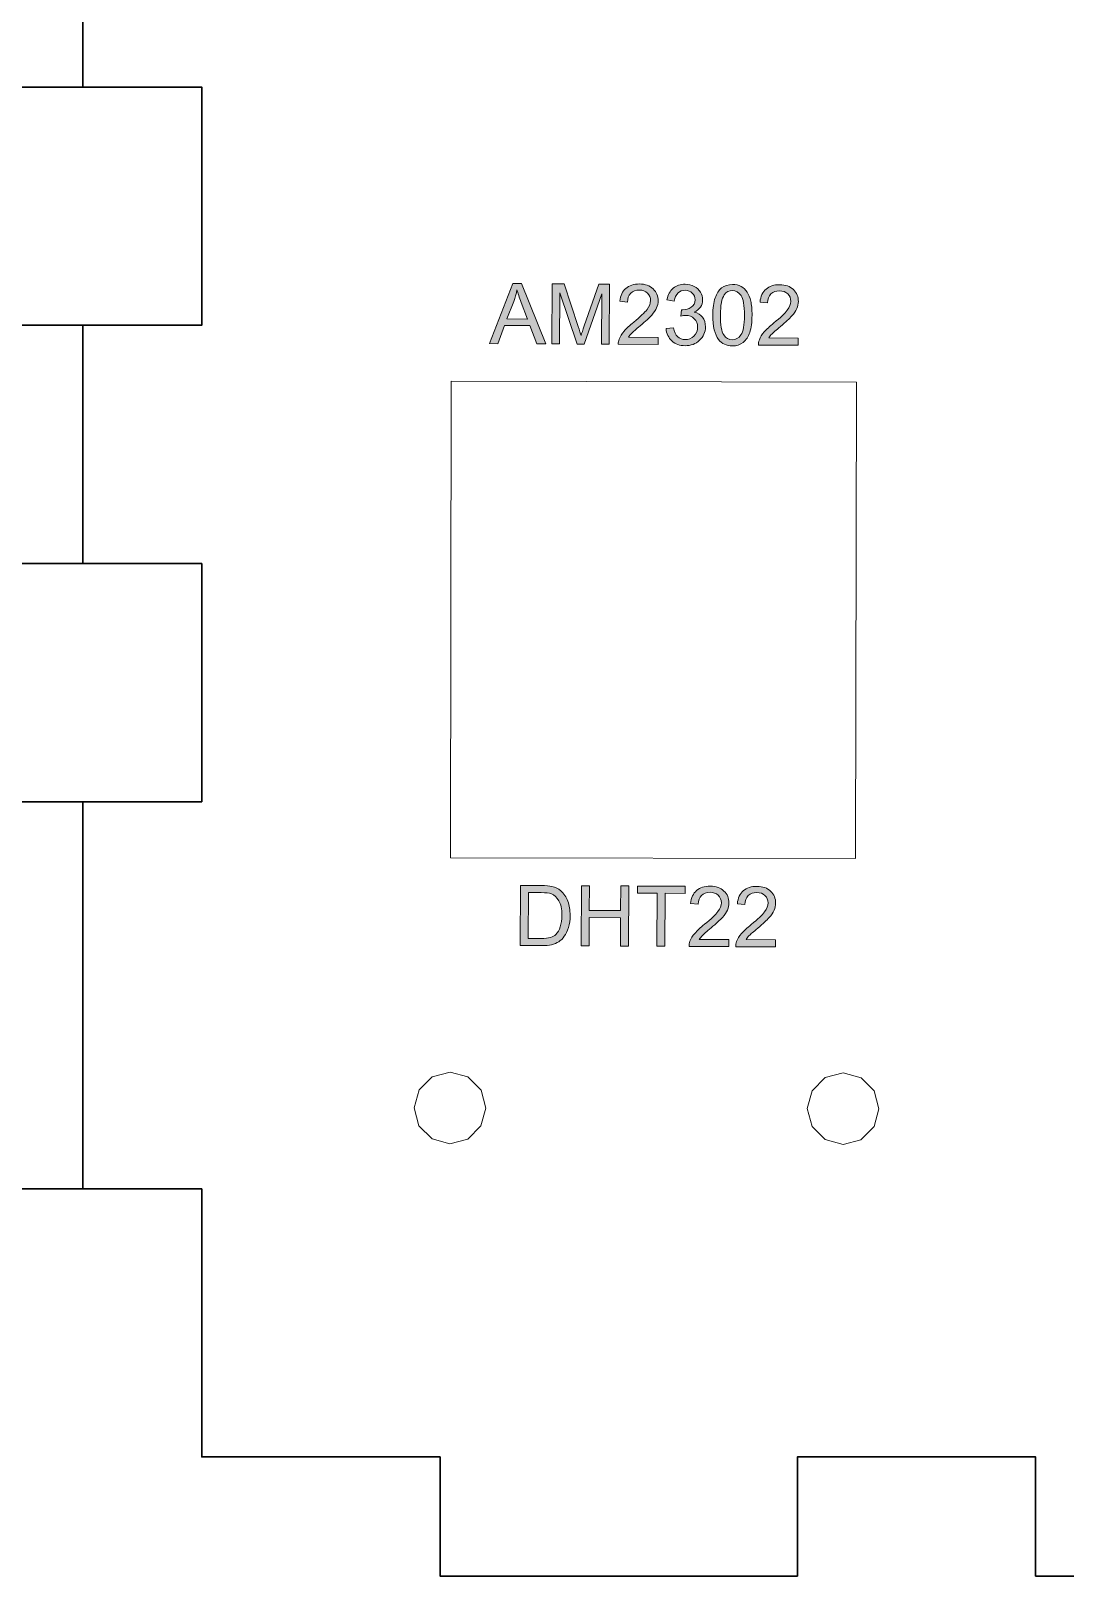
# Model space of a CAD drawing. Header units: inches. Extents: x -69 to 366, y -28 to 237.
# Drawn here: x 38.7 to 82.1, y -27.5 to 37.3 of the extents above; entities that cross this region are included whole.
import ezdxf

# ---------------------------------------------------------------- set-up
doc = ezdxf.new("R2010")
doc.units = ezdxf.units.IN
doc.header["$MEASUREMENT"] = 0
for name, color, linetype in [('Corte Exterior', 1, 'Continuous'), ('Corte Interior', 3, 'Continuous'), ('Graba Vector', 6, 'Continuous')]:
    doc.layers.add(name, color=color, linetype=linetype)

msp = doc.modelspace()

# ---------------------------------------------------------------- hatches: boundary and pattern name
at = {"layer": 'Graba Vector', "true_color": 0x575756}
h = msp.add_hatch(color=251, dxfattribs=at)
h.dxf.hatch_style = 2
h.paths.add_polyline_path([(57.918, 24.184), (58.9, 26.704), (59.261, 26.702), (60.281, 24.171), (59.901, 24.174), (59.61, 24.94), (58.554, 24.945), (58.273, 24.181)])
edge = h.paths.add_edge_path()
edge.add_spline(control_points=[(58.652, 25.217), (58.652, 25.217), (59.508, 25.213), (59.508, 25.213), (59.508, 25.213), (59.248, 25.913), (59.248, 25.913), (59.169, 26.126), (59.11, 26.301), (59.072, 26.438), (59.039, 26.276), (58.993, 26.115), (58.933, 25.956), (58.933, 25.956), (58.652, 25.217), (58.652, 25.217)], knot_values=[0, 0, 0, 0, 1, 1, 1, 2, 2, 2, 3, 3, 3, 4, 4, 4, 5, 5, 5, 5], degree=3, periodic=1)
h = msp.add_hatch(color=251, dxfattribs=at)
h.dxf.hatch_style = 2
edge = h.paths.add_edge_path()
edge.add_spline(control_points=[(60.538, 24.17), (60.538, 24.17), (60.551, 26.695), (60.551, 26.695), (60.551, 26.695), (61.054, 26.692), (61.054, 26.692), (61.054, 26.692), (61.642, 24.901), (61.642, 24.901), (61.697, 24.734), (61.736, 24.61), (61.761, 24.527), (61.791, 24.619), (61.836, 24.753), (61.897, 24.93), (61.897, 24.93), (62.511, 26.685), (62.511, 26.685), (62.511, 26.685), (62.961, 26.682), (62.961, 26.682), (62.961, 26.682), (62.948, 24.157), (62.948, 24.157), (62.948, 24.157), (62.626, 24.159), (62.626, 24.159), (62.626, 24.159), (62.637, 26.272), (62.637, 26.272), (62.637, 26.272), (61.892, 24.163), (61.892, 24.163), (61.892, 24.163), (61.591, 24.165), (61.591, 24.165), (61.591, 24.165), (60.872, 26.318), (60.872, 26.318), (60.872, 26.318), (60.86, 24.168), (60.86, 24.168), (60.86, 24.168), (60.538, 24.17), (60.538, 24.17)], knot_values=[0, 0, 0, 0, 1, 1, 1, 2, 2, 2, 3, 3, 3, 4, 4, 4, 5, 5, 5, 6, 6, 6, 7, 7, 7, 8, 8, 8, 9, 9, 9, 10, 10, 10, 11, 11, 11, 12, 12, 12, 13, 13, 13, 14, 14, 14, 15, 15, 15, 15], degree=3, periodic=1)
h = msp.add_hatch(color=251, dxfattribs=at)
h.dxf.hatch_style = 2
edge = h.paths.add_edge_path()
edge.add_spline(control_points=[(64.992, 24.445), (64.992, 24.445), (64.991, 24.146), (64.991, 24.146), (64.991, 24.146), (63.322, 24.155), (63.322, 24.155), (63.319, 24.23), (63.332, 24.302), (63.359, 24.37), (63.402, 24.484), (63.47, 24.596), (63.565, 24.705), (63.659, 24.815), (63.794, 24.941), (63.972, 25.085), (64.248, 25.309), (64.434, 25.487), (64.531, 25.617), (64.629, 25.749), (64.678, 25.873), (64.678, 25.99), (64.679, 26.113), (64.636, 26.217), (64.548, 26.301), (64.46, 26.386), (64.346, 26.429), (64.206, 26.43), (64.056, 26.43), (63.936, 26.386), (63.846, 26.297), (63.756, 26.208), (63.71, 26.084), (63.708, 25.926), (63.708, 25.926), (63.389, 25.961), (63.389, 25.961), (63.412, 26.198), (63.495, 26.379), (63.639, 26.502), (63.782, 26.626), (63.973, 26.688), (64.213, 26.686), (64.455, 26.685), (64.647, 26.616), (64.787, 26.482), (64.928, 26.347), (64.998, 26.18), (64.997, 25.981), (64.996, 25.88), (64.975, 25.781), (64.933, 25.683), (64.891, 25.586), (64.823, 25.484), (64.726, 25.376), (64.629, 25.269), (64.469, 25.121), (64.246, 24.934), (64.058, 24.779), (63.939, 24.674), (63.886, 24.618), (63.832, 24.564), (63.789, 24.508), (63.754, 24.451), (63.754, 24.451), (64.992, 24.445), (64.992, 24.445)], knot_values=[0, 0, 0, 0, 1, 1, 1, 2, 2, 2, 3, 3, 3, 4, 4, 4, 5, 5, 5, 6, 6, 6, 7, 7, 7, 8, 8, 8, 9, 9, 9, 10, 10, 10, 11, 11, 11, 12, 12, 12, 13, 13, 13, 14, 14, 14, 15, 15, 15, 16, 16, 16, 17, 17, 17, 18, 18, 18, 19, 19, 19, 20, 20, 20, 21, 21, 21, 22, 22, 22, 22], degree=3, periodic=1)
h = msp.add_hatch(color=251, dxfattribs=at)
h.dxf.hatch_style = 2
edge = h.paths.add_edge_path()
edge.add_spline(control_points=[(65.328, 24.812), (65.328, 24.812), (65.638, 24.851), (65.638, 24.851), (65.673, 24.675), (65.733, 24.548), (65.818, 24.471), (65.903, 24.392), (66.007, 24.353), (66.13, 24.353), (66.276, 24.352), (66.399, 24.402), (66.501, 24.502), (66.601, 24.602), (66.653, 24.728), (66.653, 24.877), (66.654, 25.019), (66.608, 25.136), (66.515, 25.23), (66.423, 25.323), (66.305, 25.37), (66.161, 25.37), (66.102, 25.37), (66.029, 25.36), (65.943, 25.337), (65.943, 25.337), (65.978, 25.608), (65.978, 25.608), (65.999, 25.606), (66.015, 25.605), (66.028, 25.605), (66.161, 25.604), (66.28, 25.638), (66.386, 25.707), (66.491, 25.775), (66.545, 25.881), (66.545, 26.024), (66.546, 26.138), (66.509, 26.232), (66.432, 26.307), (66.355, 26.382), (66.256, 26.42), (66.134, 26.421), (66.014, 26.421), (65.913, 26.384), (65.832, 26.309), (65.751, 26.233), (65.699, 26.12), (65.676, 25.968), (65.676, 25.968), (65.366, 26.025), (65.366, 26.025), (65.405, 26.233), (65.492, 26.393), (65.627, 26.507), (65.762, 26.62), (65.929, 26.677), (66.129, 26.676), (66.267, 26.675), (66.393, 26.644), (66.509, 26.585), (66.625, 26.525), (66.713, 26.444), (66.774, 26.342), (66.835, 26.24), (66.865, 26.131), (66.864, 26.016), (66.864, 25.906), (66.834, 25.808), (66.775, 25.718), (66.716, 25.629), (66.629, 25.558), (66.514, 25.506), (66.663, 25.47), (66.778, 25.398), (66.861, 25.289), (66.943, 25.181), (66.983, 25.045), (66.983, 24.882), (66.982, 24.661), (66.9, 24.475), (66.739, 24.322), (66.577, 24.169), (66.373, 24.094), (66.128, 24.095), (65.906, 24.096), (65.723, 24.163), (65.577, 24.296), (65.43, 24.43), (65.348, 24.601), (65.328, 24.812)], knot_values=[0, 0, 0, 0, 1, 1, 1, 2, 2, 2, 3, 3, 3, 4, 4, 4, 5, 5, 5, 6, 6, 6, 7, 7, 7, 8, 8, 8, 9, 9, 9, 10, 10, 10, 11, 11, 11, 12, 12, 12, 13, 13, 13, 14, 14, 14, 15, 15, 15, 16, 16, 16, 17, 17, 17, 18, 18, 18, 19, 19, 19, 20, 20, 20, 21, 21, 21, 22, 22, 22, 23, 23, 23, 24, 24, 24, 25, 25, 25, 26, 26, 26, 27, 27, 27, 28, 28, 28, 29, 29, 29, 30, 30, 30, 30], degree=3, periodic=1)
h = msp.add_hatch(color=251, dxfattribs=at)
h.dxf.hatch_style = 2
edge = h.paths.add_edge_path()
edge.add_spline(control_points=[(67.292, 25.38), (67.293, 25.678), (67.325, 25.918), (67.387, 26.1), (67.45, 26.282), (67.542, 26.422), (67.663, 26.52), (67.785, 26.618), (67.938, 26.666), (68.122, 26.666), (68.257, 26.665), (68.376, 26.637), (68.478, 26.582), (68.579, 26.528), (68.664, 26.448), (68.729, 26.345), (68.795, 26.242), (68.847, 26.117), (68.884, 25.969), (68.922, 25.821), (68.939, 25.622), (68.938, 25.372), (68.937, 25.076), (68.904, 24.836), (68.843, 24.655), (68.781, 24.474), (68.689, 24.333), (68.568, 24.235), (68.446, 24.136), (68.292, 24.087), (68.107, 24.088), (67.864, 24.089), (67.673, 24.178), (67.535, 24.353), (67.371, 24.563), (67.289, 24.906), (67.292, 25.38)], knot_values=[0, 0, 0, 0, 1, 1, 1, 2, 2, 2, 3, 3, 3, 4, 4, 4, 5, 5, 5, 6, 6, 6, 7, 7, 7, 8, 8, 8, 9, 9, 9, 10, 10, 10, 11, 11, 11, 12, 12, 12, 12], degree=3, periodic=1)
edge = h.paths.add_edge_path()
edge.add_spline(control_points=[(67.61, 25.378), (67.608, 24.964), (67.655, 24.688), (67.751, 24.549), (67.847, 24.412), (67.967, 24.343), (68.109, 24.342), (68.252, 24.34), (68.372, 24.409), (68.469, 24.547), (68.567, 24.684), (68.617, 24.959), (68.619, 25.373), (68.621, 25.788), (68.575, 26.065), (68.478, 26.202), (68.381, 26.339), (68.261, 26.408), (68.116, 26.409), (67.974, 26.409), (67.86, 26.35), (67.775, 26.23), (67.668, 26.077), (67.612, 25.793), (67.61, 25.378)], knot_values=[0, 0, 0, 0, 1, 1, 1, 2, 2, 2, 3, 3, 3, 4, 4, 4, 5, 5, 5, 6, 6, 6, 7, 7, 7, 8, 8, 8, 8], degree=3, periodic=1)
h = msp.add_hatch(color=251, dxfattribs=at)
h.dxf.hatch_style = 2
edge = h.paths.add_edge_path()
edge.add_spline(control_points=[(70.878, 24.414), (70.878, 24.414), (70.877, 24.116), (70.877, 24.116), (70.877, 24.116), (69.207, 24.124), (69.207, 24.124), (69.205, 24.198), (69.217, 24.27), (69.245, 24.339), (69.287, 24.453), (69.356, 24.565), (69.45, 24.674), (69.544, 24.784), (69.68, 24.91), (69.858, 25.054), (70.134, 25.278), (70.32, 25.455), (70.417, 25.586), (70.514, 25.717), (70.563, 25.841), (70.564, 25.958), (70.565, 26.081), (70.521, 26.185), (70.434, 26.271), (70.346, 26.355), (70.232, 26.398), (70.091, 26.399), (69.942, 26.399), (69.822, 26.355), (69.732, 26.266), (69.642, 26.177), (69.596, 26.054), (69.594, 25.894), (69.594, 25.894), (69.275, 25.929), (69.275, 25.929), (69.298, 26.167), (69.381, 26.348), (69.525, 26.471), (69.668, 26.595), (69.859, 26.656), (70.099, 26.655), (70.341, 26.654), (70.533, 26.585), (70.673, 26.45), (70.814, 26.315), (70.884, 26.149), (70.882, 25.95), (70.882, 25.849), (70.86, 25.75), (70.819, 25.652), (70.777, 25.555), (70.708, 25.452), (70.611, 25.345), (70.515, 25.237), (70.355, 25.09), (70.131, 24.903), (69.944, 24.748), (69.825, 24.642), (69.771, 24.587), (69.718, 24.532), (69.674, 24.476), (69.64, 24.42), (69.64, 24.42), (70.878, 24.414), (70.878, 24.414)], knot_values=[0, 0, 0, 0, 1, 1, 1, 2, 2, 2, 3, 3, 3, 4, 4, 4, 5, 5, 5, 6, 6, 6, 7, 7, 7, 8, 8, 8, 9, 9, 9, 10, 10, 10, 11, 11, 11, 12, 12, 12, 13, 13, 13, 14, 14, 14, 15, 15, 15, 16, 16, 16, 17, 17, 17, 18, 18, 18, 19, 19, 19, 20, 20, 20, 21, 21, 21, 22, 22, 22, 22], degree=3, periodic=1)
h = msp.add_hatch(color=251, dxfattribs=at)
h.dxf.hatch_style = 2
edge = h.paths.add_edge_path()
edge.add_spline(control_points=[(59.208, -1.082), (59.208, -1.082), (59.221, 1.443), (59.221, 1.443), (59.221, 1.443), (60.091, 1.438), (60.091, 1.438), (60.288, 1.437), (60.437, 1.424), (60.54, 1.4), (60.685, 1.366), (60.808, 1.305), (60.91, 1.216), (61.042, 1.103), (61.141, 0.959), (61.206, 0.783), (61.272, 0.608), (61.303, 0.408), (61.302, 0.183), (61.301, -0.009), (61.278, -0.179), (61.232, -0.327), (61.187, -0.475), (61.129, -0.597), (61.058, -0.693), (60.988, -0.79), (60.91, -0.866), (60.827, -0.922), (60.744, -0.976), (60.643, -1.018), (60.526, -1.046), (60.408, -1.074), (60.272, -1.088), (60.12, -1.087), (60.12, -1.087), (59.208, -1.082), (59.208, -1.082)], knot_values=[0, 0, 0, 0, 1, 1, 1, 2, 2, 2, 3, 3, 3, 4, 4, 4, 5, 5, 5, 6, 6, 6, 7, 7, 7, 8, 8, 8, 9, 9, 9, 10, 10, 10, 11, 11, 11, 12, 12, 12, 12], degree=3, periodic=1)
edge = h.paths.add_edge_path()
edge.add_spline(control_points=[(59.544, -0.786), (59.544, -0.786), (60.083, -0.789), (60.083, -0.789), (60.249, -0.79), (60.38, -0.774), (60.475, -0.744), (60.57, -0.713), (60.645, -0.671), (60.702, -0.615), (60.781, -0.535), (60.844, -0.43), (60.889, -0.296), (60.933, -0.162), (60.957, 0), (60.957, 0.191), (60.959, 0.455), (60.917, 0.658), (60.83, 0.8), (60.745, 0.942), (60.64, 1.038), (60.516, 1.087), (60.427, 1.122), (60.282, 1.14), (60.084, 1.141), (60.084, 1.141), (59.553, 1.144), (59.553, 1.144), (59.553, 1.144), (59.544, -0.786), (59.544, -0.786)], knot_values=[0, 0, 0, 0, 1, 1, 1, 2, 2, 2, 3, 3, 3, 4, 4, 4, 5, 5, 5, 6, 6, 6, 7, 7, 7, 8, 8, 8, 9, 9, 9, 10, 10, 10, 10], degree=3, periodic=1)
h = msp.add_hatch(color=251, dxfattribs=at)
h.dxf.hatch_style = 2
h.paths.add_polyline_path([(61.766, -1.096), (61.78, 1.43), (62.113, 1.428), (62.108, 0.391), (63.42, 0.384), (63.426, 1.421), (63.76, 1.419), (63.747, -1.106), (63.413, -1.104), (63.419, 0.086), (62.106, 0.093), (62.1, -1.097)])
h = msp.add_hatch(color=251, dxfattribs=at)
h.dxf.hatch_style = 2
h.paths.add_polyline_path([(64.946, -1.112), (64.957, 1.115), (64.126, 1.119), (64.127, 1.417), (66.129, 1.406), (66.127, 1.108), (65.292, 1.112), (65.28, -1.114)])
h = msp.add_hatch(color=251, dxfattribs=at)
h.dxf.hatch_style = 2
edge = h.paths.add_edge_path()
edge.add_spline(control_points=[(67.964, -0.83), (67.964, -0.83), (67.962, -1.128), (67.962, -1.128), (67.962, -1.128), (66.293, -1.119), (66.293, -1.119), (66.292, -1.045), (66.304, -0.973), (66.33, -0.905), (66.374, -0.791), (66.442, -0.679), (66.536, -0.57), (66.63, -0.46), (66.766, -0.333), (66.944, -0.19), (67.219, 0.034), (67.406, 0.212), (67.503, 0.342), (67.601, 0.473), (67.649, 0.597), (67.65, 0.715), (67.65, 0.837), (67.607, 0.941), (67.52, 1.026), (67.432, 1.111), (67.318, 1.153), (67.177, 1.154), (67.028, 1.155), (66.908, 1.11), (66.818, 1.022), (66.728, 0.933), (66.682, 0.809), (66.679, 0.651), (66.679, 0.651), (66.361, 0.685), (66.361, 0.685), (66.384, 0.923), (66.467, 1.104), (66.611, 1.227), (66.754, 1.351), (66.945, 1.412), (67.185, 1.411), (67.427, 1.41), (67.619, 1.342), (67.759, 1.206), (67.9, 1.071), (67.969, 0.905), (67.968, 0.706), (67.968, 0.605), (67.947, 0.506), (67.905, 0.408), (67.863, 0.311), (67.794, 0.209), (67.698, 0.101), (67.601, -0.007), (67.441, -0.155), (67.217, -0.341), (67.03, -0.496), (66.91, -0.602), (66.857, -0.657), (66.804, -0.712), (66.76, -0.768), (66.725, -0.824), (66.725, -0.824), (67.964, -0.83), (67.964, -0.83)], knot_values=[0, 0, 0, 0, 1, 1, 1, 2, 2, 2, 3, 3, 3, 4, 4, 4, 5, 5, 5, 6, 6, 6, 7, 7, 7, 8, 8, 8, 9, 9, 9, 10, 10, 10, 11, 11, 11, 12, 12, 12, 13, 13, 13, 14, 14, 14, 15, 15, 15, 16, 16, 16, 17, 17, 17, 18, 18, 18, 19, 19, 19, 20, 20, 20, 21, 21, 21, 22, 22, 22, 22], degree=3, periodic=1)
h = msp.add_hatch(color=251, dxfattribs=at)
h.dxf.hatch_style = 2
edge = h.paths.add_edge_path()
edge.add_spline(control_points=[(69.926, -0.841), (69.926, -0.841), (69.924, -1.139), (69.924, -1.139), (69.924, -1.139), (68.255, -1.13), (68.255, -1.13), (68.253, -1.056), (68.266, -0.984), (68.292, -0.915), (68.336, -0.801), (68.404, -0.69), (68.498, -0.58), (68.592, -0.47), (68.728, -0.343), (68.906, -0.2), (69.181, 0.024), (69.367, 0.201), (69.465, 0.332), (69.562, 0.463), (69.611, 0.587), (69.612, 0.705), (69.612, 0.828), (69.569, 0.932), (69.482, 1.016), (69.394, 1.101), (69.279, 1.144), (69.139, 1.145), (68.989, 1.145), (68.87, 1.101), (68.78, 1.012), (68.689, 0.923), (68.644, 0.799), (68.641, 0.641), (68.641, 0.641), (68.323, 0.675), (68.323, 0.675), (68.346, 0.913), (68.429, 1.094), (68.572, 1.217), (68.716, 1.342), (68.906, 1.402), (69.146, 1.401), (69.389, 1.4), (69.58, 1.332), (69.72, 1.196), (69.862, 1.062), (69.931, 0.895), (69.93, 0.696), (69.93, 0.595), (69.908, 0.495), (69.867, 0.398), (69.825, 0.301), (69.756, 0.198), (69.659, 0.091), (69.563, -0.017), (69.402, -0.164), (69.179, -0.351), (68.992, -0.506), (68.872, -0.611), (68.819, -0.667), (68.765, -0.722), (68.722, -0.777), (68.687, -0.834), (68.687, -0.834), (69.926, -0.841), (69.926, -0.841)], knot_values=[0, 0, 0, 0, 1, 1, 1, 2, 2, 2, 3, 3, 3, 4, 4, 4, 5, 5, 5, 6, 6, 6, 7, 7, 7, 8, 8, 8, 9, 9, 9, 10, 10, 10, 11, 11, 11, 12, 12, 12, 13, 13, 13, 14, 14, 14, 15, 15, 15, 16, 16, 16, 17, 17, 17, 18, 18, 18, 19, 19, 19, 20, 20, 20, 21, 21, 21, 22, 22, 22, 22], degree=3, periodic=1)

# ---------------------------------------------------------------- linework, layer by layer
at = {"layer": 'Corte Exterior', "color": 7, "lineweight": 30, "true_color": 0xffffff}
for points in [[(35.843, 44.952), (40.843, 44.952), (40.843, 34.951), (35.843, 34.951)], [(90.843, -27.549), (80.843, -27.549), (80.843, -22.549), (70.843, -22.549), (70.843, -27.549), (55.843, -27.549), (55.843, -22.549), (45.843, -22.549), (45.843, -11.299), (40.843, -11.299), (40.843, 4.951), (45.843, 4.951), (45.843, 14.951), (40.843, 14.951), (40.843, 24.951), (45.843, 24.951), (45.843, 34.951), (40.843, 34.951), (40.843, 44.952)], [(35.843, 24.951), (40.843, 24.951), (40.843, 14.951), (35.843, 14.951)], [(35.843, 4.951), (40.843, 4.951), (40.843, -11.299), (35.843, -11.299)]]:
    msp.add_lwpolyline(points, dxfattribs=at)
at = {"layer": 'Corte Interior', "lineweight": 0}
for points in [[(56.276, 2.597), (56.312, 22.603), (73.319, 22.572), (73.282, 2.566), (56.276, 2.597)], [(57.009, -9.203), (57.559, -8.654), (57.763, -7.902), (57.562, -7.15), (57.013, -6.599), (56.263, -6.397), (55.51, -6.596), (54.96, -7.145), (54.757, -7.897), (54.957, -8.649), (55.506, -9.2), (56.257, -9.403), (57.009, -9.203)], [(72.757, -9.433), (73.509, -9.233), (74.06, -8.684), (74.263, -7.932), (74.062, -7.18), (73.513, -6.629), (72.762, -6.427), (72.01, -6.626), (71.46, -7.175), (71.257, -7.927), (71.457, -8.679), (72.006, -9.23), (72.757, -9.433)]]:
    msp.add_lwpolyline(points, dxfattribs=at)
at = {"layer": 'Graba Vector', "lineweight": 0}
for points in [[(57.918, 24.184), (58.9, 26.704), (59.261, 26.702), (60.281, 24.171), (59.901, 24.174), (59.61, 24.94), (58.554, 24.945), (58.273, 24.181), (57.918, 24.184)], [(61.766, -1.096), (61.78, 1.43), (62.113, 1.428), (62.108, 0.391), (63.42, 0.384), (63.426, 1.421), (63.76, 1.419), (63.747, -1.106), (63.413, -1.104), (63.419, 0.086), (62.106, 0.093), (62.1, -1.097), (61.766, -1.096)], [(64.946, -1.112), (64.957, 1.115), (64.126, 1.119), (64.127, 1.417), (66.129, 1.406), (66.127, 1.108), (65.292, 1.112), (65.28, -1.114), (64.946, -1.112)]]:
    msp.add_lwpolyline(points, dxfattribs=at)
for points, knots in [([(60.538, 24.17), (60.538, 24.17), (60.551, 26.695), (60.551, 26.695), (60.551, 26.695), (61.054, 26.692), (61.054, 26.692), (61.054, 26.692), (61.642, 24.901), (61.642, 24.901), (61.697, 24.734), (61.736, 24.61), (61.761, 24.527), (61.791, 24.619), (61.836, 24.753), (61.897, 24.93), (61.897, 24.93), (62.511, 26.685), (62.511, 26.685), (62.511, 26.685), (62.961, 26.682), (62.961, 26.682), (62.961, 26.682), (62.948, 24.157), (62.948, 24.157), (62.948, 24.157), (62.626, 24.159), (62.626, 24.159), (62.626, 24.159), (62.637, 26.272), (62.637, 26.272), (62.637, 26.272), (61.892, 24.163), (61.892, 24.163), (61.892, 24.163), (61.591, 24.165), (61.591, 24.165), (61.591, 24.165), (60.872, 26.318), (60.872, 26.318), (60.872, 26.318), (60.86, 24.168), (60.86, 24.168), (60.86, 24.168), (60.538, 24.17), (60.538, 24.17)], [0, 0, 0, 0, 1, 1, 1, 2, 2, 2, 3, 3, 3, 4, 4, 4, 5, 5, 5, 6, 6, 6, 7, 7, 7, 8, 8, 8, 9, 9, 9, 10, 10, 10, 11, 11, 11, 12, 12, 12, 13, 13, 13, 14, 14, 14, 15, 15, 15, 15]), ([(64.992, 24.445), (64.992, 24.445), (64.991, 24.146), (64.991, 24.146), (64.991, 24.146), (63.322, 24.155), (63.322, 24.155), (63.319, 24.23), (63.332, 24.302), (63.359, 24.37), (63.402, 24.484), (63.47, 24.596), (63.565, 24.705), (63.659, 24.815), (63.794, 24.941), (63.972, 25.085), (64.248, 25.309), (64.434, 25.487), (64.531, 25.617), (64.629, 25.749), (64.678, 25.873), (64.678, 25.99), (64.679, 26.113), (64.636, 26.217), (64.548, 26.301), (64.46, 26.386), (64.346, 26.429), (64.206, 26.43), (64.056, 26.43), (63.936, 26.386), (63.846, 26.297), (63.756, 26.208), (63.71, 26.084), (63.708, 25.926), (63.708, 25.926), (63.389, 25.961), (63.389, 25.961), (63.412, 26.198), (63.495, 26.379), (63.639, 26.502), (63.782, 26.626), (63.973, 26.688), (64.213, 26.686), (64.455, 26.685), (64.647, 26.616), (64.787, 26.482), (64.928, 26.347), (64.998, 26.18), (64.997, 25.981), (64.996, 25.88), (64.975, 25.781), (64.933, 25.683), (64.891, 25.586), (64.823, 25.484), (64.726, 25.376), (64.629, 25.269), (64.469, 25.121), (64.246, 24.934), (64.058, 24.779), (63.939, 24.674), (63.886, 24.618), (63.832, 24.564), (63.789, 24.508), (63.754, 24.451), (63.754, 24.451), (64.992, 24.445), (64.992, 24.445)], [0, 0, 0, 0, 1, 1, 1, 2, 2, 2, 3, 3, 3, 4, 4, 4, 5, 5, 5, 6, 6, 6, 7, 7, 7, 8, 8, 8, 9, 9, 9, 10, 10, 10, 11, 11, 11, 12, 12, 12, 13, 13, 13, 14, 14, 14, 15, 15, 15, 16, 16, 16, 17, 17, 17, 18, 18, 18, 19, 19, 19, 20, 20, 20, 21, 21, 21, 22, 22, 22, 22]), ([(65.328, 24.812), (65.328, 24.812), (65.638, 24.851), (65.638, 24.851), (65.673, 24.675), (65.733, 24.548), (65.818, 24.471), (65.903, 24.392), (66.007, 24.353), (66.13, 24.353), (66.276, 24.352), (66.399, 24.402), (66.501, 24.502), (66.601, 24.602), (66.653, 24.728), (66.653, 24.877), (66.654, 25.019), (66.608, 25.136), (66.515, 25.23), (66.423, 25.323), (66.305, 25.37), (66.161, 25.37), (66.102, 25.37), (66.029, 25.36), (65.943, 25.337), (65.943, 25.337), (65.978, 25.608), (65.978, 25.608), (65.999, 25.606), (66.015, 25.605), (66.028, 25.605), (66.161, 25.604), (66.28, 25.638), (66.386, 25.707), (66.491, 25.775), (66.545, 25.881), (66.545, 26.024), (66.546, 26.138), (66.509, 26.232), (66.432, 26.307), (66.355, 26.382), (66.256, 26.42), (66.134, 26.421), (66.014, 26.421), (65.913, 26.384), (65.832, 26.309), (65.751, 26.233), (65.699, 26.12), (65.676, 25.968), (65.676, 25.968), (65.366, 26.025), (65.366, 26.025), (65.405, 26.233), (65.492, 26.393), (65.627, 26.507), (65.762, 26.62), (65.929, 26.677), (66.129, 26.676), (66.267, 26.675), (66.393, 26.644), (66.509, 26.585), (66.625, 26.525), (66.713, 26.444), (66.774, 26.342), (66.835, 26.24), (66.865, 26.131), (66.864, 26.016), (66.864, 25.906), (66.834, 25.808), (66.775, 25.718), (66.716, 25.629), (66.629, 25.558), (66.514, 25.506), (66.663, 25.47), (66.778, 25.398), (66.861, 25.289), (66.943, 25.181), (66.983, 25.045), (66.983, 24.882), (66.982, 24.661), (66.9, 24.475), (66.739, 24.322), (66.577, 24.169), (66.373, 24.094), (66.128, 24.095), (65.906, 24.096), (65.723, 24.163), (65.577, 24.296), (65.43, 24.43), (65.348, 24.601), (65.328, 24.812)], [0, 0, 0, 0, 1, 1, 1, 2, 2, 2, 3, 3, 3, 4, 4, 4, 5, 5, 5, 6, 6, 6, 7, 7, 7, 8, 8, 8, 9, 9, 9, 10, 10, 10, 11, 11, 11, 12, 12, 12, 13, 13, 13, 14, 14, 14, 15, 15, 15, 16, 16, 16, 17, 17, 17, 18, 18, 18, 19, 19, 19, 20, 20, 20, 21, 21, 21, 22, 22, 22, 23, 23, 23, 24, 24, 24, 25, 25, 25, 26, 26, 26, 27, 27, 27, 28, 28, 28, 29, 29, 29, 30, 30, 30, 30]), ([(67.292, 25.38), (67.293, 25.678), (67.325, 25.918), (67.387, 26.1), (67.45, 26.282), (67.542, 26.422), (67.663, 26.52), (67.785, 26.618), (67.938, 26.666), (68.122, 26.666), (68.257, 26.665), (68.376, 26.637), (68.478, 26.582), (68.579, 26.528), (68.664, 26.448), (68.729, 26.345), (68.795, 26.242), (68.847, 26.117), (68.884, 25.969), (68.922, 25.821), (68.939, 25.622), (68.938, 25.372), (68.937, 25.076), (68.904, 24.836), (68.843, 24.655), (68.781, 24.474), (68.689, 24.333), (68.568, 24.235), (68.446, 24.136), (68.292, 24.087), (68.107, 24.088), (67.864, 24.089), (67.673, 24.178), (67.535, 24.353), (67.371, 24.563), (67.289, 24.906), (67.292, 25.38)], [0, 0, 0, 0, 1, 1, 1, 2, 2, 2, 3, 3, 3, 4, 4, 4, 5, 5, 5, 6, 6, 6, 7, 7, 7, 8, 8, 8, 9, 9, 9, 10, 10, 10, 11, 11, 11, 12, 12, 12, 12]), ([(70.878, 24.414), (70.878, 24.414), (70.877, 24.116), (70.877, 24.116), (70.877, 24.116), (69.207, 24.124), (69.207, 24.124), (69.205, 24.198), (69.217, 24.27), (69.245, 24.339), (69.287, 24.453), (69.356, 24.565), (69.45, 24.674), (69.544, 24.784), (69.68, 24.91), (69.858, 25.054), (70.134, 25.278), (70.32, 25.455), (70.417, 25.586), (70.514, 25.717), (70.563, 25.841), (70.564, 25.958), (70.565, 26.081), (70.521, 26.185), (70.434, 26.271), (70.346, 26.355), (70.232, 26.398), (70.091, 26.399), (69.942, 26.399), (69.822, 26.355), (69.732, 26.266), (69.642, 26.177), (69.596, 26.054), (69.594, 25.894), (69.594, 25.894), (69.275, 25.929), (69.275, 25.929), (69.298, 26.167), (69.381, 26.348), (69.525, 26.471), (69.668, 26.595), (69.859, 26.656), (70.099, 26.655), (70.341, 26.654), (70.533, 26.585), (70.673, 26.45), (70.814, 26.315), (70.884, 26.149), (70.882, 25.95), (70.882, 25.849), (70.86, 25.75), (70.819, 25.652), (70.777, 25.555), (70.708, 25.452), (70.611, 25.345), (70.515, 25.237), (70.355, 25.09), (70.131, 24.903), (69.944, 24.748), (69.825, 24.642), (69.771, 24.587), (69.718, 24.532), (69.674, 24.476), (69.64, 24.42), (69.64, 24.42), (70.878, 24.414), (70.878, 24.414)], [0, 0, 0, 0, 1, 1, 1, 2, 2, 2, 3, 3, 3, 4, 4, 4, 5, 5, 5, 6, 6, 6, 7, 7, 7, 8, 8, 8, 9, 9, 9, 10, 10, 10, 11, 11, 11, 12, 12, 12, 13, 13, 13, 14, 14, 14, 15, 15, 15, 16, 16, 16, 17, 17, 17, 18, 18, 18, 19, 19, 19, 20, 20, 20, 21, 21, 21, 22, 22, 22, 22]), ([(58.652, 25.217), (58.652, 25.217), (59.508, 25.213), (59.508, 25.213), (59.508, 25.213), (59.248, 25.913), (59.248, 25.913), (59.169, 26.126), (59.11, 26.301), (59.072, 26.438), (59.039, 26.276), (58.993, 26.115), (58.933, 25.956), (58.933, 25.956), (58.652, 25.217), (58.652, 25.217)], [0, 0, 0, 0, 1, 1, 1, 2, 2, 2, 3, 3, 3, 4, 4, 4, 5, 5, 5, 5]), ([(67.61, 25.378), (67.608, 24.964), (67.655, 24.688), (67.751, 24.549), (67.847, 24.412), (67.967, 24.343), (68.109, 24.342), (68.252, 24.34), (68.372, 24.409), (68.469, 24.547), (68.567, 24.684), (68.617, 24.959), (68.619, 25.373), (68.621, 25.788), (68.575, 26.065), (68.478, 26.202), (68.381, 26.339), (68.261, 26.408), (68.116, 26.409), (67.974, 26.409), (67.86, 26.35), (67.775, 26.23), (67.668, 26.077), (67.612, 25.793), (67.61, 25.378)], [0, 0, 0, 0, 1, 1, 1, 2, 2, 2, 3, 3, 3, 4, 4, 4, 5, 5, 5, 6, 6, 6, 7, 7, 7, 8, 8, 8, 8]), ([(59.208, -1.082), (59.208, -1.082), (59.221, 1.443), (59.221, 1.443), (59.221, 1.443), (60.091, 1.438), (60.091, 1.438), (60.288, 1.437), (60.437, 1.424), (60.54, 1.4), (60.685, 1.366), (60.808, 1.305), (60.91, 1.216), (61.042, 1.103), (61.141, 0.959), (61.206, 0.783), (61.272, 0.608), (61.303, 0.408), (61.302, 0.183), (61.301, -0.009), (61.278, -0.179), (61.232, -0.327), (61.187, -0.475), (61.129, -0.597), (61.058, -0.693), (60.988, -0.79), (60.91, -0.866), (60.827, -0.922), (60.744, -0.976), (60.643, -1.018), (60.526, -1.046), (60.408, -1.074), (60.272, -1.088), (60.12, -1.087), (60.12, -1.087), (59.208, -1.082), (59.208, -1.082)], [0, 0, 0, 0, 1, 1, 1, 2, 2, 2, 3, 3, 3, 4, 4, 4, 5, 5, 5, 6, 6, 6, 7, 7, 7, 8, 8, 8, 9, 9, 9, 10, 10, 10, 11, 11, 11, 12, 12, 12, 12]), ([(67.964, -0.83), (67.964, -0.83), (67.962, -1.128), (67.962, -1.128), (67.962, -1.128), (66.293, -1.119), (66.293, -1.119), (66.292, -1.045), (66.304, -0.973), (66.33, -0.905), (66.374, -0.791), (66.442, -0.679), (66.536, -0.57), (66.63, -0.46), (66.766, -0.333), (66.944, -0.19), (67.219, 0.034), (67.406, 0.212), (67.503, 0.342), (67.601, 0.473), (67.649, 0.597), (67.65, 0.715), (67.65, 0.837), (67.607, 0.941), (67.52, 1.026), (67.432, 1.111), (67.318, 1.153), (67.177, 1.154), (67.028, 1.155), (66.908, 1.11), (66.818, 1.022), (66.728, 0.933), (66.682, 0.809), (66.679, 0.651), (66.679, 0.651), (66.361, 0.685), (66.361, 0.685), (66.384, 0.923), (66.467, 1.104), (66.611, 1.227), (66.754, 1.351), (66.945, 1.412), (67.185, 1.411), (67.427, 1.41), (67.619, 1.342), (67.759, 1.206), (67.9, 1.071), (67.969, 0.905), (67.968, 0.706), (67.968, 0.605), (67.947, 0.506), (67.905, 0.408), (67.863, 0.311), (67.794, 0.209), (67.698, 0.101), (67.601, -0.007), (67.441, -0.155), (67.217, -0.341), (67.03, -0.496), (66.91, -0.602), (66.857, -0.657), (66.804, -0.712), (66.76, -0.768), (66.725, -0.824), (66.725, -0.824), (67.964, -0.83), (67.964, -0.83)], [0, 0, 0, 0, 1, 1, 1, 2, 2, 2, 3, 3, 3, 4, 4, 4, 5, 5, 5, 6, 6, 6, 7, 7, 7, 8, 8, 8, 9, 9, 9, 10, 10, 10, 11, 11, 11, 12, 12, 12, 13, 13, 13, 14, 14, 14, 15, 15, 15, 16, 16, 16, 17, 17, 17, 18, 18, 18, 19, 19, 19, 20, 20, 20, 21, 21, 21, 22, 22, 22, 22]), ([(69.926, -0.841), (69.926, -0.841), (69.924, -1.139), (69.924, -1.139), (69.924, -1.139), (68.255, -1.13), (68.255, -1.13), (68.253, -1.056), (68.266, -0.984), (68.292, -0.915), (68.336, -0.801), (68.404, -0.69), (68.498, -0.58), (68.592, -0.47), (68.728, -0.343), (68.906, -0.2), (69.181, 0.024), (69.367, 0.201), (69.465, 0.332), (69.562, 0.463), (69.611, 0.587), (69.612, 0.705), (69.612, 0.828), (69.569, 0.932), (69.482, 1.016), (69.394, 1.101), (69.279, 1.144), (69.139, 1.145), (68.989, 1.145), (68.87, 1.101), (68.78, 1.012), (68.689, 0.923), (68.644, 0.799), (68.641, 0.641), (68.641, 0.641), (68.323, 0.675), (68.323, 0.675), (68.346, 0.913), (68.429, 1.094), (68.572, 1.217), (68.716, 1.342), (68.906, 1.402), (69.146, 1.401), (69.389, 1.4), (69.58, 1.332), (69.72, 1.196), (69.862, 1.062), (69.931, 0.895), (69.93, 0.696), (69.93, 0.595), (69.908, 0.495), (69.867, 0.398), (69.825, 0.301), (69.756, 0.198), (69.659, 0.091), (69.563, -0.017), (69.402, -0.164), (69.179, -0.351), (68.992, -0.506), (68.872, -0.611), (68.819, -0.667), (68.765, -0.722), (68.722, -0.777), (68.687, -0.834), (68.687, -0.834), (69.926, -0.841), (69.926, -0.841)], [0, 0, 0, 0, 1, 1, 1, 2, 2, 2, 3, 3, 3, 4, 4, 4, 5, 5, 5, 6, 6, 6, 7, 7, 7, 8, 8, 8, 9, 9, 9, 10, 10, 10, 11, 11, 11, 12, 12, 12, 13, 13, 13, 14, 14, 14, 15, 15, 15, 16, 16, 16, 17, 17, 17, 18, 18, 18, 19, 19, 19, 20, 20, 20, 21, 21, 21, 22, 22, 22, 22]), ([(59.544, -0.786), (59.544, -0.786), (60.083, -0.789), (60.083, -0.789), (60.249, -0.79), (60.38, -0.774), (60.475, -0.744), (60.57, -0.713), (60.645, -0.671), (60.702, -0.615), (60.781, -0.535), (60.844, -0.43), (60.889, -0.296), (60.933, -0.162), (60.957, 0), (60.957, 0.191), (60.959, 0.455), (60.917, 0.658), (60.83, 0.8), (60.745, 0.942), (60.64, 1.038), (60.516, 1.087), (60.427, 1.122), (60.282, 1.14), (60.084, 1.141), (60.084, 1.141), (59.553, 1.144), (59.553, 1.144), (59.553, 1.144), (59.544, -0.786), (59.544, -0.786)], [0, 0, 0, 0, 1, 1, 1, 2, 2, 2, 3, 3, 3, 4, 4, 4, 5, 5, 5, 6, 6, 6, 7, 7, 7, 8, 8, 8, 9, 9, 9, 10, 10, 10, 10])]:
    msp.add_open_spline(points, degree=3, knots=knots, dxfattribs=at)

doc.saveas('drawing.dxf')
